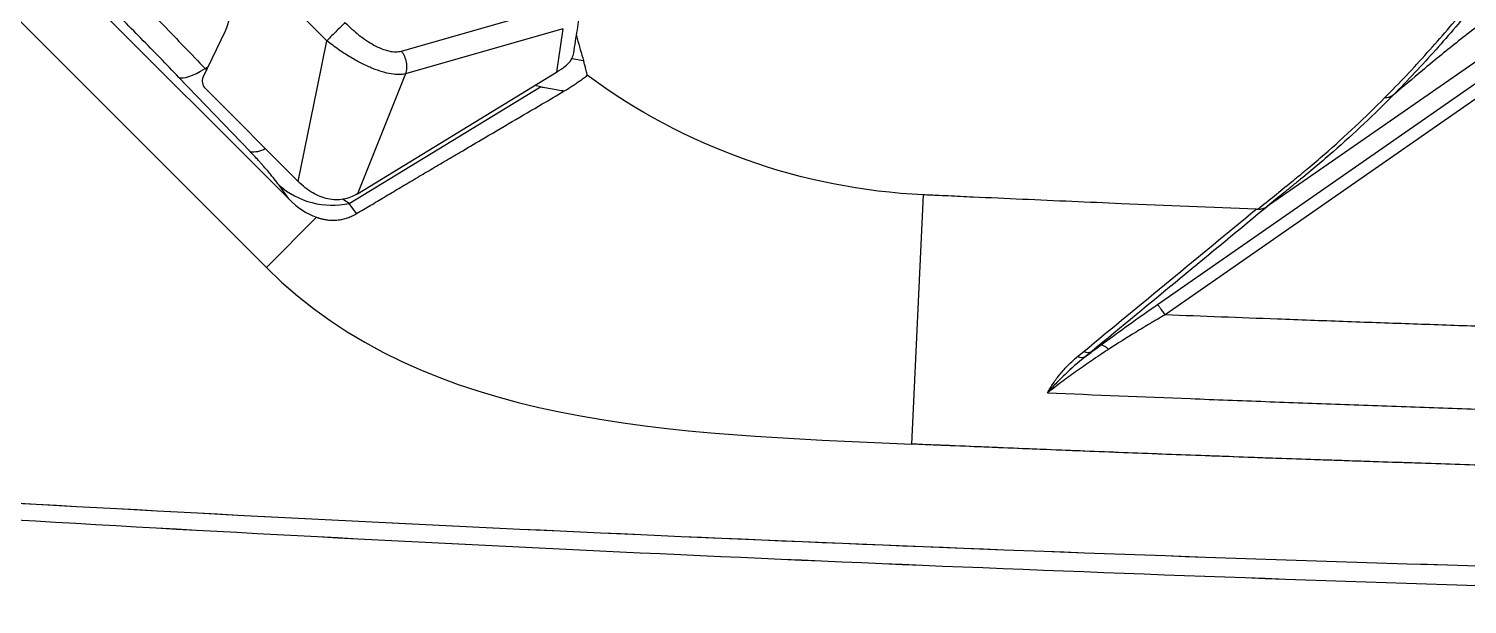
# Model space of a CAD drawing. Extents: x 409 to 498, y 628 to 778.
# Drawn here: x 417.31 to 433.48, y 646.21 to 652.67 of the extents above; entities that cross this region are included whole.
import ezdxf

# ---------------------------------------------------------------- set-up
doc = ezdxf.new("R2010")
doc.units = 0
doc.header["$MEASUREMENT"] = 0
doc.layers.add('1', color=4, linetype='Continuous')
doc.layers.add('GEOMETRY', color=4, linetype='Continuous', lineweight=25)

# ---------------------------------------------------------------- blocks, each defined once
blk = doc.blocks.new('2026_PULSE')
at = {"layer": 'GEOMETRY'}
for p, q in [((12.083, 7.578), (7.558, 12.103)), ((11.656, 5.802), (5.782, 11.676)), ((11.405, 5.033), (5.013, 11.425)), ((12.923, 7.462), (14.692, 7.968)), ((25.712, 7.839), (22.676, 5.736)), ((10.694, 7.169), (10.946, 7.69)), ((14.738, 7.712), (12.968, 7.205)), ((14.734, 7.684), (14.664, 7.225)), ((14.738, 7.712), (14.734, 7.684)), ((21.419, 4.618), (25.823, 7.68)), ((11.975, 7.043), (12.083, 7.578)), ((25.908, 7.562), (21.504, 4.501)), ((10.717, 7.266), (10.75, 7.286)), ((14.838, 7.38), (14.969, 7.355)), ((11.221, 6.335), (10.421, 7.167)), ((10.733, 7.25), (10.717, 7.266)), ((12.429, 5.86), (14.664, 7.225)), ((12.968, 7.205), (12.429, 5.86)), ((10.716, 7.045), (11.762, 5.999)), ((11.762, 5.999), (11.975, 7.043)), ((12.337, 5.752), (14.487, 7.06)), ((14.487, 7.06), (14.421, 7.077)), ((11.656, 5.802), (11.547, 5.956)), ((18.658, 3.05), (18.79, 5.848)), ((12.418, 5.637), (12.337, 5.752)), ((22.544, 5.686), (22.545, 5.687)), ((22.651, 5.719), (22.645, 5.714)), ((11.405, 5.033), (11.968, 5.596)), ((20.52, 4.033), (20.59, 4.09)), ((20.68, 4.09), (20.61, 4.033)), ((20.68, 4.09), (20.779, 4.159))]:
    blk.add_line(p, q, dxfattribs=at)
at = {"layer": 'GEOMETRY', "flags": 128}
blk.add_lwpolyline([(10.421, 7.167), (10.442, 7.162), (10.468, 7.161), (10.499, 7.166), (10.535, 7.176), (10.575, 7.191), (10.618, 7.212), (10.666, 7.237), (10.717, 7.266)], dxfattribs=at)
at = {"layer": 'GEOMETRY'}
for centre, radius, start, end in [((11.262, 6.59), 0.258, 260.8271, 300.5419), ((12.144, 6.639), 0.907, 228.8651, 282.2481), ((20.635, 4.183), 0.103, 244.1136, 295.9091), ((20.777, 4.049), 0.11, 35.1479, 88.7952), ((20.565, 4.126), 0.103, 244.1087, 295.9079)]:
    blk.add_arc(centre, radius, start, end, dxfattribs=at)
for centre, major_axis, ratio, start_param, end_param in [((10.491, 7.91), (0.462, -0.204), 0.9635, 6.248205, 7.471096), ((10.781, 7.118), (-0.0412, 0.096), 0.920495, 0.673031, 1.980055), ((12.004, 7.01), (-0.221, 1.44), 0.581848, 2.471077, 2.842542)]:
    blk.add_ellipse(centre, major_axis=major_axis, ratio=ratio, start_param=start_param, end_param=end_param, dxfattribs=at)
for points, knots in [([(27.722, 11.168), (27.72, 11.166), (27.719, 11.165), (27.716, 11.162), (27.714, 11.161), (27.709, 11.156), (27.705, 11.153), (27.695, 11.145), (27.688, 11.139), (27.668, 11.122), (27.654, 11.11), (27.614, 11.076), (27.588, 11.053), (27.511, 10.985), (27.461, 10.939), (27.315, 10.803), (27.224, 10.713), (27.049, 10.533), (26.965, 10.443), (26.804, 10.265), (26.726, 10.176), (26.576, 9.999), (26.502, 9.91), (26.359, 9.734), (26.289, 9.646), (26.081, 9.383), (25.946, 9.209), (25.677, 8.86), (25.542, 8.685), (25.27, 8.338), (25.131, 8.164), (24.845, 7.819), (24.698, 7.647), (24.392, 7.305), (24.233, 7.135), (24.066, 6.967)], [0, 0, 0, 0, 0.000977, 0.000977, 0.001953, 0.001953, 0.003906, 0.003906, 0.007812, 0.007812, 0.015625, 0.015625, 0.03125, 0.03125, 0.0625, 0.0625, 0.125, 0.125, 0.1875, 0.1875, 0.25, 0.25, 0.3125, 0.3125, 0.375, 0.375, 0.5, 0.5, 0.625, 0.625, 0.75, 0.75, 0.875, 0.875, 1, 1, 1, 1]), ([(23.971, 6.938), (24.138, 7.105), (24.297, 7.274), (24.604, 7.615), (24.751, 7.786), (25.038, 8.131), (25.178, 8.304), (25.452, 8.651), (25.587, 8.826), (25.86, 9.176), (25.997, 9.352), (26.208, 9.618), (26.28, 9.706), (26.427, 9.885), (26.502, 9.974), (26.656, 10.153), (26.735, 10.243), (26.899, 10.423), (26.984, 10.514), (27.162, 10.695), (27.255, 10.786), (27.402, 10.923), (27.453, 10.969), (27.531, 11.038), (27.558, 11.061), (27.598, 11.095), (27.611, 11.107), (27.639, 11.13), (27.653, 11.141), (27.667, 11.153)], [0, 0, 0, 0, 0.125, 0.125, 0.25, 0.25, 0.375, 0.375, 0.5, 0.5, 0.625, 0.625, 0.6875, 0.6875, 0.75, 0.75, 0.8125, 0.8125, 0.875, 0.875, 0.9375, 0.9375, 0.96875, 0.96875, 0.984375, 0.984375, 0.992188, 0.992188, 1, 1, 1, 1]), ([(27.463, 8.58), (27.422, 8.586), (27.34, 8.598), (27.176, 8.61), (26.97, 8.609), (26.725, 8.579), (26.484, 8.525), (26.308, 8.468), (26.202, 8.428), (26.164, 8.413), (26.107, 8.39), (25.984, 8.337), (25.8, 8.246), (25.513, 8.084), (25.17, 7.857), (24.776, 7.559), (24.411, 7.259), (24.176, 7.06), (24.066, 6.967)], [0.0158107, 0.0158107, 0.0158107, 0.0158107, 0.0470607, 0.0783107, 0.1408107, 0.2033107, 0.2658107, 0.3283107, 0.3439357, 0.3517482, 0.3595607, 0.3908107, 0.4533107, 0.5158107, 0.6408107, 0.7658107, 0.8908107, 1, 1, 1, 1]), ([(9.764, 8.25), (9.925, 8.085), (10.085, 7.92), (10.324, 7.674), (10.403, 7.592), (10.561, 7.429), (10.639, 7.347), (10.717, 7.266)], [0, 0, 0, 0, 0.5, 0.5, 0.75, 0.75, 1, 1, 1, 1]), ([(10.421, 7.167), (10.351, 7.24), (10.281, 7.313), (10.139, 7.459), (10.067, 7.533), (9.923, 7.679), (9.851, 7.753), (9.705, 7.899), (9.633, 7.973), (9.559, 8.046)], [0, 0, 0, 0, 0.25, 0.25, 0.5, 0.5, 0.75, 0.75, 1, 1, 1, 1]), ([(14.859, 7.439), (14.872, 7.527), (14.898, 7.694), (14.925, 7.862), (14.937, 7.942)], [0, 0, 0, 0, 0.524103, 1, 1, 1, 1]), ([(12.288, 7.783), (12.314, 7.758), (12.365, 7.709), (12.446, 7.641), (12.529, 7.58), (12.615, 7.528), (12.7, 7.487), (12.782, 7.461), (12.859, 7.45), (12.902, 7.458), (12.923, 7.462)], [0, 0, 0, 0, 0.126547, 0.249919, 0.377175, 0.499718, 0.627528, 0.749863, 0.875036, 1, 1, 1, 1]), ([(14.89, 7.636), (14.892, 7.625), (14.917, 7.531), (14.944, 7.437), (14.969, 7.355)], [0, 0, 0, 0, 0.1172725, 1, 1, 1, 1]), ([(12.968, 7.205), (12.945, 7.202), (12.897, 7.195), (12.809, 7.204), (12.709, 7.227), (12.598, 7.266), (12.477, 7.321), (12.349, 7.392), (12.215, 7.477), (12.128, 7.544), (12.083, 7.578)], [0, 0, 0, 0, 0.106091, 0.216747, 0.332036, 0.452511, 0.57882, 0.711898, 0.852403, 1, 1, 1, 1]), ([(14.724, 7.263), (14.749, 7.282), (14.799, 7.319), (14.844, 7.38), (14.854, 7.422), (14.858, 7.442)], [0, 0, 0, 0, 0.342339, 0.687071, 1, 1, 1, 1]), ([(15.011, 7.191), (15.01, 7.2), (15.006, 7.218), (14.999, 7.244), (14.991, 7.277), (14.981, 7.313), (14.973, 7.341), (14.969, 7.355)], [0, 0, 0, 0, 0.166165, 0.332914, 0.500008, 0.758194, 1, 1, 1, 1]), ([(14.664, 7.225), (14.674, 7.231), (14.694, 7.244), (14.714, 7.257), (14.724, 7.263)], [0, 0, 0, 0, 0.499338, 1, 1, 1, 1]), ([(14.753, 7.015), (14.761, 7.019), (14.778, 7.029), (14.802, 7.044), (14.826, 7.06), (14.851, 7.075), (14.874, 7.091), (14.898, 7.108), (14.921, 7.124), (14.945, 7.141), (14.967, 7.157), (14.99, 7.174), (15.004, 7.185), (15.011, 7.191)], [0, 0, 0, 0, 0.0903242, 0.1811941, 0.2724685, 0.3640022, 0.4556458, 0.5472537, 0.6386937, 0.7298302, 0.8205224, 0.910624, 1, 1, 1, 1]), ([(12.418, 5.637), (12.47, 5.668), (12.574, 5.73), (12.732, 5.824), (12.894, 5.921), (13.06, 6.019), (13.231, 6.12), (13.405, 6.223), (13.601, 6.338), (13.856, 6.488), (14.163, 6.668), (14.475, 6.851), (14.67, 6.966), (14.753, 7.015)], [0, 0, 0, 0, 0.066599, 0.134807, 0.204626, 0.276054, 0.349092, 0.423741, 0.5, 0.600674, 0.749984, 0.893777, 1, 1, 1, 1]), ([(14.487, 7.06), (14.489, 7.06), (14.498, 7.058), (14.535, 7.052), (14.598, 7.041), (14.677, 7.028), (14.729, 7.019), (14.753, 7.015)], [0.93488762, 0.93488762, 0.93488762, 0.93488762, 0.93554688, 0.9375, 0.9453125, 0.953125, 0.95984785, 0.95984785, 0.95984785, 0.95984785]), ([(24.066, 6.967), (23.854, 6.752), (23.631, 6.541), (23.334, 6.281), (23.274, 6.229), (23.152, 6.126), (23.09, 6.075), (22.995, 5.998), (22.964, 5.973), (22.901, 5.922), (22.87, 5.896), (22.776, 5.82), (22.713, 5.769), (22.651, 5.719)], [0, 0, 0, 0, 0.5, 0.5, 0.625, 0.625, 0.75, 0.75, 0.8125, 0.8125, 0.875, 0.875, 1, 1, 1, 1]), ([(24.066, 6.967), (24.054, 6.956), (24.039, 6.948), (24.006, 6.938), (23.989, 6.936), (23.971, 6.938)], [0, 0, 0, 0, 0.5, 0.5, 1, 1, 1, 1]), ([(22.545, 5.687), (22.67, 5.788), (22.796, 5.889), (22.954, 6.017), (22.985, 6.043), (23.048, 6.094), (23.079, 6.12), (23.171, 6.197), (23.232, 6.249), (23.531, 6.51), (23.757, 6.722), (23.971, 6.938)], [0, 0, 0, 0, 0.25, 0.25, 0.3125, 0.3125, 0.375, 0.375, 0.5, 0.5, 1, 1, 1, 1]), ([(11.547, 5.956), (11.532, 5.977), (11.514, 6.001), (11.483, 6.041), (11.471, 6.055), (11.447, 6.084), (11.435, 6.1), (11.407, 6.132), (11.393, 6.148), (11.37, 6.174), (11.362, 6.183), (11.346, 6.201), (11.338, 6.21), (11.296, 6.256), (11.26, 6.295), (11.221, 6.335)], [0, 0, 0, 0, 0.25, 0.25, 0.375, 0.375, 0.5, 0.5, 0.625, 0.625, 0.6875, 0.6875, 0.75, 0.75, 1, 1, 1, 1]), ([(12.429, 5.86), (12.403, 5.846), (12.354, 5.819), (12.27, 5.796), (12.185, 5.79), (12.097, 5.8), (12.01, 5.826), (11.924, 5.869), (11.839, 5.926), (11.789, 5.974), (11.762, 5.999)], [0, 0, 0, 0, 0.141313, 0.273868, 0.398783, 0.51844, 0.635542, 0.752967, 0.873573, 1, 1, 1, 1]), ([(22.528, 5.688), (22.022, 5.707), (21.147, 5.743), (20.086, 5.789), (19.438, 5.818), (19.114, 5.833), (18.952, 5.841), (18.871, 5.844), (18.825, 5.846), (18.802, 5.848), (18.79, 5.848)], [0, 0, 0, 0, 0.0426394, 0.0738894, 0.0895144, 0.0973269, 0.1012332, 0.1031863, 0.1041629, 0.1051394, 0.1051394, 0.1051394, 0.1051394]), ([(12.337, 5.752), (12.337, 5.752), (12.313, 5.766), (12.288, 5.782), (12.263, 5.798)], [0, 0, 0, 0, 0.000017, 1, 1, 1, 1]), ([(22.528, 5.688), (22.529, 5.688), (22.532, 5.687), (22.536, 5.687), (22.54, 5.687), (22.543, 5.686), (22.544, 5.686)], [0, 0, 0, 0, 0.249793, 0.50002, 0.754086, 1, 1, 1, 1]), ([(22.645, 5.714), (22.642, 5.711), (22.638, 5.709), (22.631, 5.704), (22.627, 5.702), (22.614, 5.695), (22.606, 5.692), (22.588, 5.687), (22.579, 5.685), (22.562, 5.684), (22.553, 5.685), (22.544, 5.686)], [0, 0, 0, 0, 0.125, 0.125, 0.25, 0.25, 0.5, 0.5, 0.75, 0.75, 1, 1, 1, 1]), ([(22.645, 5.714), (22.65, 5.717), (22.655, 5.721), (22.662, 5.726), (22.665, 5.728), (22.67, 5.732), (22.673, 5.734), (22.676, 5.736)], [0, 0, 0, 0, 0.5, 0.5, 0.75, 0.75, 1, 1, 1, 1]), ([(11.968, 5.596), (11.973, 5.595), (11.982, 5.592), (11.996, 5.587), (12.01, 5.583), (12.024, 5.58), (12.038, 5.576), (12.052, 5.574), (12.066, 5.571), (12.079, 5.569), (12.109, 5.565), (12.154, 5.562), (12.203, 5.565), (12.24, 5.57), (12.266, 5.575), (12.292, 5.582), (12.318, 5.59), (12.344, 5.6), (12.369, 5.611), (12.394, 5.623), (12.41, 5.632), (12.418, 5.637)], [0, 0, 0, 0, 0.027777, 0.055524, 0.083253, 0.110977, 0.138707, 0.166454, 0.194231, 0.222049, 0.24992, 0.373427, 0.499793, 0.558306, 0.617824, 0.678422, 0.740173, 0.803144, 0.867399, 0.932999, 1, 1, 1, 1]), ([(20.779, 4.159), (20.881, 4.235), (20.985, 4.311), (21.199, 4.464), (21.308, 4.541), (21.419, 4.618)], [0, 0, 0, 0, 0.5, 0.5, 1, 1, 1, 1]), ([(21.504, 4.501), (21.494, 4.515), (21.483, 4.53), (21.464, 4.558), (21.455, 4.57), (21.439, 4.592), (21.433, 4.601), (21.423, 4.613), (21.42, 4.617), (21.419, 4.618)], [0, 0, 0, 0, 0.25, 0.25, 0.5, 0.5, 0.75, 0.75, 1, 1, 1, 1]), ([(21.504, 4.501), (21.476, 4.485), (21.449, 4.469), (21.394, 4.437), (21.367, 4.421), (21.285, 4.373), (21.231, 4.341), (21.071, 4.243), (20.968, 4.178), (20.867, 4.112)], [0, 0, 0, 0, 0.125, 0.125, 0.25, 0.25, 0.5, 0.5, 1, 1, 1, 1]), ([(27.694, 4.284), (27.534, 4.289), (26.879, 4.309), (25.978, 4.339), (24.989, 4.373), (24.248, 4.399), (23.507, 4.425), (22.592, 4.459), (21.924, 4.484), (21.504, 4.501)], [0.0186535, 0.0186535, 0.0186535, 0.0186535, 0.0591879, 0.1841879, 0.2466879, 0.3091879, 0.3716879, 0.4341879, 0.5405344, 0.5405344, 0.5405344, 0.5405344]), ([(20.867, 4.112), (20.834, 4.091), (20.802, 4.07), (20.739, 4.027), (20.708, 4.006), (20.615, 3.943), (20.556, 3.902), (20.442, 3.82), (20.387, 3.78), (20.281, 3.701), (20.231, 3.663), (20.183, 3.626)], [0, 0, 0, 0, 0.125, 0.125, 0.25, 0.25, 0.5, 0.5, 0.75, 0.75, 1, 1, 1, 1]), ([(20.183, 3.626), (20.204, 3.662), (20.246, 3.734), (20.324, 3.838), (20.413, 3.939), (20.485, 4.002), (20.52, 4.033)], [0, 0, 0, 0, 0.249961, 0.499347, 0.754495, 1, 1, 1, 1]), ([(20.61, 4.033), (20.525, 3.965), (20.447, 3.897), (20.341, 3.795), (20.307, 3.762), (20.259, 3.711), (20.243, 3.694), (20.221, 3.668), (20.213, 3.66), (20.202, 3.647), (20.198, 3.643), (20.193, 3.637), (20.191, 3.635), (20.187, 3.631), (20.186, 3.629), (20.184, 3.627)], [0, 0, 0, 0, 0.5, 0.5, 0.75, 0.75, 0.875, 0.875, 0.9375, 0.9375, 0.96875, 0.96875, 0.984375, 0.984375, 1, 1, 1, 1]), ([(20.183, 3.626), (20.719, 3.603), (21.535, 3.57), (22.631, 3.528), (23.472, 3.497), (24.313, 3.468), (25.434, 3.428), (26.551, 3.389), (27.388, 3.362), (27.665, 3.353)], [0.0055498, 0.0055498, 0.0055498, 0.0055498, 0.125, 0.1875, 0.25, 0.3125, 0.375, 0.5, 0.5616182, 0.5616182, 0.5616182, 0.5616182]), ([(33.788, 2.609), (33.557, 2.612), (33.006, 2.621), (32.133, 2.636), (31.331, 2.652), (30.769, 2.663), (30.489, 2.669), (30.328, 2.673), (30.228, 2.675), (29.546, 2.69), (28.262, 2.721), (26.357, 2.772), (24.913, 2.817), (23.981, 2.847), (23.66, 2.858), (23.47, 2.865), (23.279, 2.871), (22.958, 2.882), (22.026, 2.915), (20.903, 2.958), (19.781, 3.003), (19.22, 3.027), (18.939, 3.038), (18.799, 3.044), (18.728, 3.047), (18.688, 3.049), (18.668, 3.05), (18.658, 3.05)], [0, 0, 0, 0, 0.0224378, 0.0536878, 0.0849378, 0.1005628, 0.1083753, 0.1122816, 0.1161878, 0.118141, 0.1786878, 0.2411878, 0.3036878, 0.3193128, 0.3320082, 0.3349378, 0.3378675, 0.3505628, 0.3661878, 0.4286878, 0.4599378, 0.4755628, 0.4833753, 0.4872816, 0.4892347, 0.4902113, 0.4911878, 0.4911878, 0.4911878, 0.4911878]), ([(33.788, 2.609), (33.643, 2.611), (33.355, 2.616), (32.923, 2.623), (32.49, 2.63), (32.058, 2.638), (31.625, 2.646), (31.193, 2.655), (30.761, 2.664), (30.328, 2.673), (29.896, 2.682), (29.464, 2.692), (29.031, 2.703), (28.599, 2.713), (28.167, 2.724), (27.734, 2.735), (27.302, 2.747), (26.87, 2.759), (26.438, 2.771), (26.005, 2.784), (25.573, 2.797), (25.141, 2.81), (24.709, 2.824), (24.276, 2.838), (23.844, 2.852), (23.412, 2.867), (22.98, 2.882), (22.547, 2.897), (22.115, 2.913), (21.683, 2.929), (21.251, 2.945), (20.819, 2.962), (20.387, 2.979), (19.955, 2.996), (19.522, 3.014), (19.09, 3.032), (18.802, 3.044), (18.658, 3.05)], [0, 0, 0, 0, 0.028573, 0.057146, 0.085718, 0.114291, 0.142863, 0.171435, 0.200006, 0.228578, 0.257149, 0.28572, 0.314291, 0.342862, 0.371433, 0.400003, 0.428574, 0.457144, 0.485715, 0.514286, 0.542856, 0.571427, 0.599997, 0.628568, 0.657139, 0.685709, 0.71428, 0.742851, 0.771423, 0.799994, 0.828566, 0.857137, 0.885709, 0.914282, 0.942854, 0.971427, 1, 1, 1, 1]), ([(33.743, 1.476), (31.325, 1.516), (28.907, 1.57), (24.072, 1.704), (21.655, 1.784), (16.821, 1.973), (14.405, 2.081), (9.574, 2.326), (7.159, 2.462), (4.745, 2.613)], [0, 0, 0, 0, 0.25, 0.25, 0.5, 0.5, 0.75, 0.75, 1, 1, 1, 1]), ([(4.734, 2.437), (7.149, 2.281), (9.564, 2.139), (14.396, 1.884), (16.813, 1.771), (21.647, 1.573), (24.065, 1.489), (28.902, 1.35), (31.32, 1.294), (33.739, 1.252)], [0, 0, 0, 0, 0.25, 0.25, 0.5, 0.5, 0.75, 0.75, 1, 1, 1, 1]), ([(4.734, 2.437), (9.563, 2.124), (14.396, 1.869), (24.064, 1.475), (28.901, 1.336), (33.739, 1.252)], [0, 0, 0, 0, 0.3687159, 0.3687159, 0.7374317, 0.7374317, 0.7374317, 0.7374317])]:
    blk.add_open_spline(points, degree=3, knots=knots, dxfattribs=at)
for points in [[(12.288, 7.783), (12.276, 7.77), (12.252, 7.746), (12.199, 7.694), (12.141, 7.635), (12.103, 7.597), (12.083, 7.578)], [(12.923, 7.462), (12.935, 7.443), (12.959, 7.405), (12.977, 7.338), (12.983, 7.269), (12.973, 7.227), (12.968, 7.205)], [(18.79, 5.848), (17.418, 5.912), (16.104, 6.384), (15.011, 7.191)], [(20.59, 4.09), (21.236, 4.623), (21.883, 5.156), (22.528, 5.688)], [(22.676, 5.736), (22.012, 5.188), (21.346, 4.639), (20.68, 4.09)], [(11.405, 5.033), (13.2, 3.238), (15.978, 3.166), (18.658, 3.05)], [(11.405, 5.033), (13.2, 3.238), (15.978, 3.166), (18.658, 3.05)], [(20.61, 4.033), (20.665, 4.074), (20.721, 4.116), (20.779, 4.159)], [(33.743, 1.476), (24.07, 1.636), (14.401, 2.01), (4.745, 2.613)]]:
    blk.add_open_spline(points, degree=3, dxfattribs=at)

msp = doc.modelspace()

# ---------------------------------------------------------------- block references
at = {"layer": '1'}
msp.add_blockref('2026_PULSE', (408.577, 644.96), dxfattribs=at)

doc.saveas('drawing.dxf')
